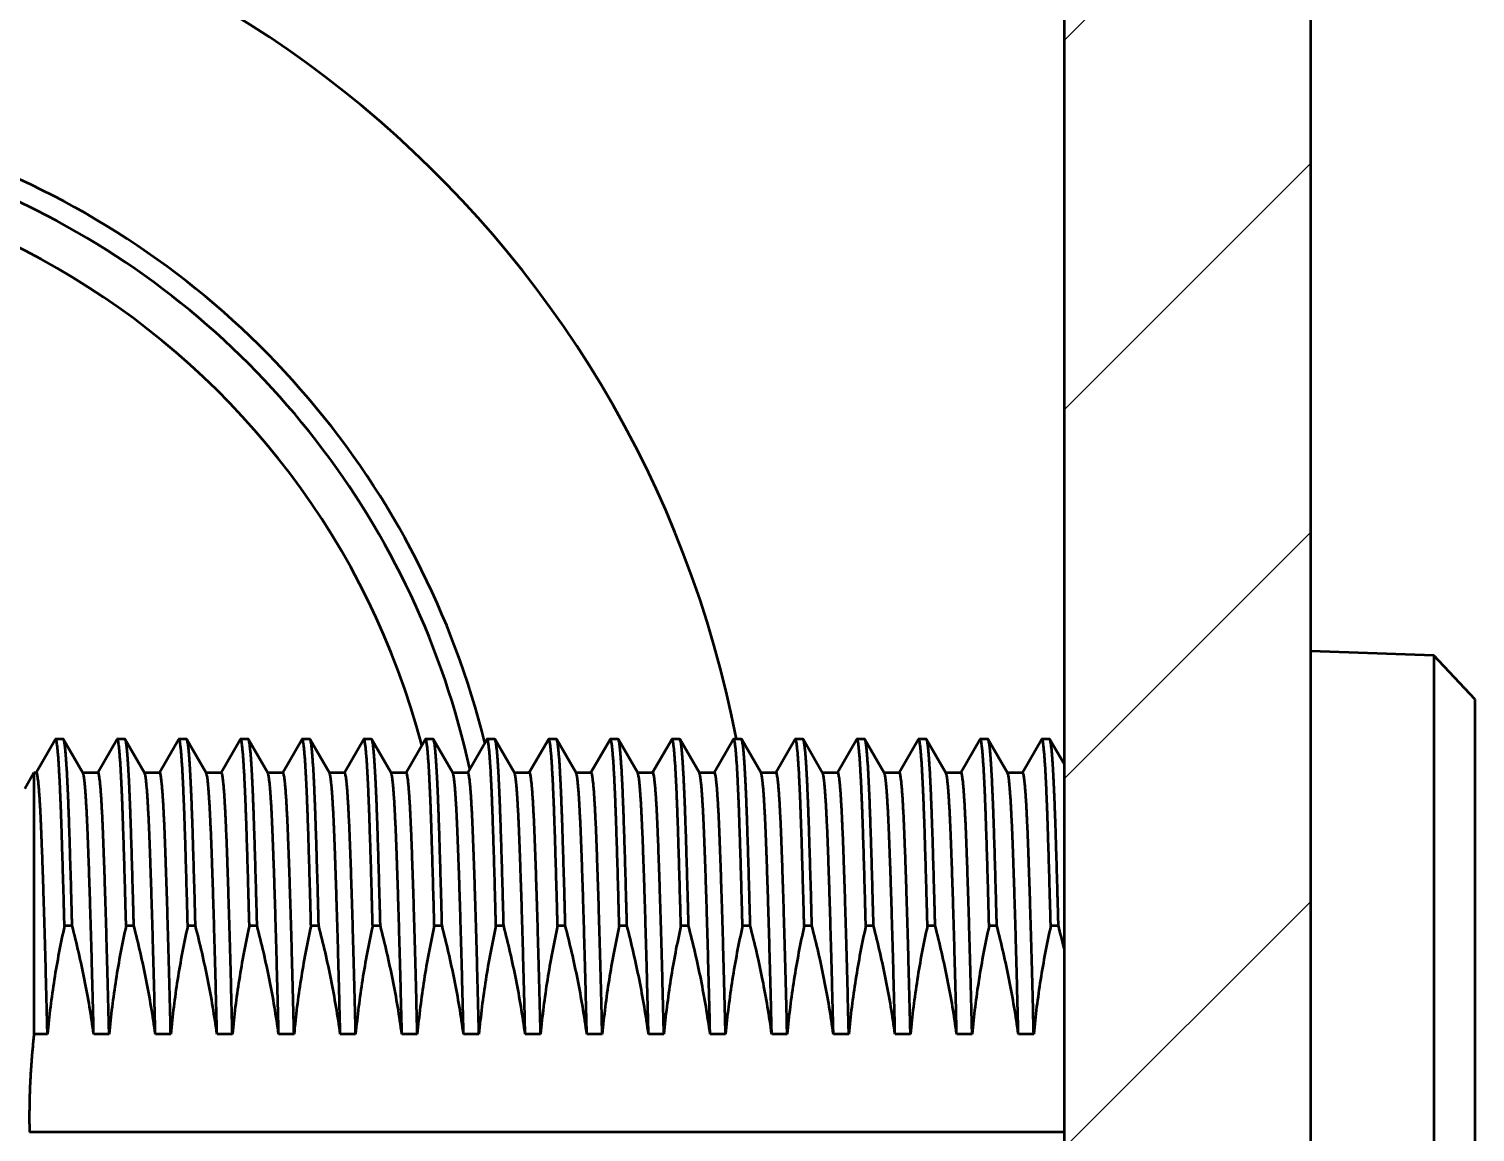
# Model space of a CAD drawing. Header units: millimetres. Extents: x 0 to 841, y 0 to 594.
# Drawn here: x 547.82 to 565.42, y 228.34 to 241.76 of the extents above; entities that cross this region are included whole.
import ezdxf

# ---------------------------------------------------------------- set-up
doc = ezdxf.new("R2010")
doc.units = ezdxf.units.MM
doc.layers.add('Hatch (ISO)', color=7, linetype='Continuous', lineweight=18)
doc.layers.add('Visible (ISO)', color=7, linetype='Continuous', lineweight=50)

msp = doc.modelspace()

# ---------------------------------------------------------------- hatches: boundary and pattern name
at = {"layer": 'Hatch (ISO)'}
h = msp.add_hatch(dxfattribs=at)
h.set_pattern_fill('ANSI31', color=256, scale=25.4, style=0)
h.set_pattern_definition([(45, (0, 0), (-2.245064, 2.245064), [])])
edge = h.paths.add_edge_path()
edge.add_ellipse((416.288, 307.621), major_axis=(-9.758, 2.186), ratio=1, start_angle=270, end_angle=282.6294)
edge.add_line((416.288, 317.621), (382.416, 317.621))
edge.add_ellipse((382.416, 312.621), major_axis=(-5, 0), ratio=1, start_angle=270, end_angle=360)
edge.add_line((377.416, 312.621), (377.416, 210.621))
edge.add_ellipse((382.416, 210.621), major_axis=(0, -5), ratio=1, start_angle=270, end_angle=360)
edge.add_line((382.416, 205.621), (416.288, 205.621))
edge.add_ellipse((416.288, 215.621), major_axis=(10, 0), ratio=1, start_angle=270, end_angle=282.6294)
edge.add_ellipse((445.416, 85.621), major_axis=(120.242, 26.942), ratio=1, start_angle=64.74122, end_angle=90, ccw=False)
edge.add_ellipse((474.544, 215.621), major_axis=(9.758, -2.186), ratio=1, start_angle=270, end_angle=282.6294)
edge.add_line((474.544, 205.621), (558.416, 205.621))
edge.add_ellipse((558.416, 210.621), major_axis=(5, 0), ratio=1, start_angle=270, end_angle=360)
edge.add_line((563.416, 210.621), (563.416, 312.621))
edge.add_ellipse((558.416, 312.621), major_axis=(0, 5), ratio=1, start_angle=270, end_angle=360)
edge.add_line((558.416, 317.621), (474.544, 317.621))
edge.add_ellipse((474.544, 307.621), major_axis=(-10, 0), ratio=1, start_angle=270, end_angle=282.6294)
edge.add_ellipse((445.416, 437.621), major_axis=(-120.242, -26.942), ratio=1, start_angle=64.74122, end_angle=90, ccw=False)
edge = h.paths.add_edge_path(flags=0)
edge.add_line((388.916, 208.621), (388.916, 210.621))
edge.add_ellipse((382.416, 210.621), major_axis=(0, 6.5), ratio=1, start_angle=270, end_angle=363.5049)
edge.add_line((382.019, 217.108), (380.416, 217.108))
edge.add_line((380.416, 217.108), (380.416, 221.814))
edge.add_spline(control_points=[(380.416, 221.814), (380.416, 222.421), (380.5, 223.145), (380.692, 224.324), (380.822, 224.956), (381.036, 226.225), (381.109, 226.863), (381.109, 228.037), (381.036, 228.675), (380.822, 229.944), (380.692, 230.576), (380.5, 231.755), (380.416, 232.479), (380.416, 233.086)], knot_values=[1.346639, 1.346639, 1.346639, 1.346639, 1.528836, 1.528836, 1.705012, 1.705012, 1.881187, 1.881187, 2.057362, 2.057362, 2.233538, 2.233538, 2.415734, 2.415734, 2.415734, 2.415734], degree=3, periodic=0)
edge.add_line((380.416, 233.086), (380.416, 241.621))
edge.add_ellipse((380.416, 244.121), major_axis=(2.5, 0), ratio=1, start_angle=270, end_angle=450)
edge.add_line((380.416, 246.621), (380.416, 276.621))
edge.add_ellipse((380.416, 279.121), major_axis=(2.5, 0), ratio=1, start_angle=270, end_angle=450)
edge.add_line((380.416, 281.621), (380.416, 306.121))
edge.add_line((380.416, 306.121), (382.489, 306.121))
edge.add_ellipse((382.416, 312.621), major_axis=(6.5, 0.073), ratio=1, start_angle=270, end_angle=359.355)
edge.add_line((388.916, 312.621), (388.916, 314.621))
edge.add_line((388.916, 314.621), (416.288, 314.621))
edge.add_ellipse((416.288, 307.621), major_axis=(7, 0), ratio=1, start_angle=77.3706, end_angle=90, ccw=False)
edge.add_ellipse((445.416, 437.621), major_axis=(123.169, -27.598), ratio=1, start_angle=270, end_angle=279.22446)
edge.add_ellipse((445.416, 311.397), major_axis=(-0.223, -7.497), ratio=1, start_angle=270, end_angle=453.4049)
edge.add_ellipse((445.416, 437.621), major_axis=(126.001, 7.497), ratio=1, start_angle=270, end_angle=279.22446)
edge.add_ellipse((474.544, 307.621), major_axis=(6.831, 1.531), ratio=1, start_angle=77.3706, end_angle=90, ccw=False)
edge.add_line((474.544, 314.621), (535.916, 314.621))
edge.add_ellipse((538.416, 314.621), major_axis=(0, -2.5), ratio=1, start_angle=270, end_angle=450)
edge.add_line((540.916, 314.621), (551.918, 314.621))
edge.add_line((551.918, 314.621), (551.918, 312.445))
edge.add_ellipse((558.416, 312.621), major_axis=(0.176, -6.498), ratio=1, start_angle=270, end_angle=359.0971)
edge.add_line((558.489, 306.121), (560.416, 306.121))
edge.add_line((560.416, 306.121), (560.416, 217.108))
edge.add_line((560.416, 217.108), (558.813, 217.108))
edge.add_ellipse((558.416, 210.621), major_axis=(-6.488, 0.397), ratio=1, start_angle=270, end_angle=361.9571)
edge.add_line((551.918, 210.796), (551.918, 208.621))
edge.add_line((551.918, 208.621), (540.916, 208.621))
edge.add_ellipse((538.416, 208.621), major_axis=(0, 2.5), ratio=1, start_angle=270, end_angle=450)
edge.add_line((535.916, 208.621), (474.544, 208.621))
edge.add_ellipse((474.544, 215.621), major_axis=(-7, 0), ratio=1, start_angle=77.3706, end_angle=90, ccw=False)
edge.add_ellipse((445.416, 85.621), major_axis=(-123.169, 27.598), ratio=1, start_angle=270, end_angle=279.22446)
edge.add_ellipse((445.416, 211.844), major_axis=(0.223, 7.497), ratio=1, start_angle=270, end_angle=453.4049)
edge.add_ellipse((445.416, 85.621), major_axis=(-126.001, -7.497), ratio=1, start_angle=270, end_angle=279.22446)
edge.add_ellipse((416.288, 215.621), major_axis=(-6.831, -1.531), ratio=1, start_angle=77.3706, end_angle=90, ccw=False)
edge.add_line((416.288, 208.621), (388.916, 208.621))
edge = h.paths.add_edge_path(flags=0)
edge.add_ellipse((557.666, 211.371), major_axis=(0, 2.172), ratio=1, start_angle=0, end_angle=360)
edge = h.paths.add_edge_path(flags=0)
edge.add_ellipse((557.666, 311.871), major_axis=(0, 2.172), ratio=1, start_angle=0, end_angle=360)
edge = h.paths.add_edge_path(flags=0)
edge.add_ellipse((383.166, 311.871), major_axis=(0, 2.172), ratio=1, start_angle=0, end_angle=360)
edge = h.paths.add_edge_path(flags=0)
edge.add_ellipse((383.166, 211.371), major_axis=(0, 2.172), ratio=1, start_angle=0, end_angle=360)
edge = h.paths.add_edge_path(flags=0)
edge.add_ellipse((445.416, 214.344), major_axis=(0, 2), ratio=1, start_angle=0, end_angle=360)
edge = h.paths.add_edge_path(flags=0)
edge.add_ellipse((445.416, 308.897), major_axis=(0, 2), ratio=1, start_angle=0, end_angle=360)

# ---------------------------------------------------------------- linework, layer by layer
at = {"layer": 'Visible (ISO)'}
for p, q in [((563.416, 210.621), (563.416, 312.621)), ((560.416, 306.121), (560.416, 217.108)), ((564.916, 234.138), (563.416, 234.19)), ((564.916, 234.138), (564.916, 220.103)), ((565.416, 233.602), (564.916, 234.138)), ((565.416, 220.639), (565.416, 233.602)), ((547.909, 232.715), (548.141, 233.117)), ((548.239, 233.121), (548.145, 233.121)), ((548.243, 233.117), (548.478, 232.711)), ((548.659, 232.715), (548.891, 233.117)), ((548.989, 233.121), (548.895, 233.121)), ((548.993, 233.117), (549.228, 232.711)), ((549.409, 232.715), (549.641, 233.117)), ((549.739, 233.121), (549.645, 233.121)), ((549.743, 233.117), (549.978, 232.711)), ((550.159, 232.715), (550.391, 233.117)), ((550.489, 233.121), (550.395, 233.121)), ((550.493, 233.117), (550.728, 232.711)), ((550.909, 232.715), (551.141, 233.117)), ((551.239, 233.121), (551.145, 233.121)), ((551.243, 233.117), (551.478, 232.711)), ((551.659, 232.715), (551.891, 233.117)), ((551.989, 233.121), (551.895, 233.121)), ((551.993, 233.117), (552.228, 232.711)), ((552.409, 232.715), (552.641, 233.117)), ((552.739, 233.121), (552.645, 233.121)), ((552.743, 233.117), (552.978, 232.711)), ((553.159, 232.715), (553.391, 233.117)), ((553.489, 233.121), (553.395, 233.121)), ((553.493, 233.117), (553.728, 232.711)), ((553.909, 232.715), (554.141, 233.117)), ((554.239, 233.121), (554.145, 233.121)), ((554.243, 233.117), (554.478, 232.711)), ((554.659, 232.715), (554.891, 233.117)), ((554.989, 233.121), (554.895, 233.121)), ((554.993, 233.117), (555.228, 232.711)), ((555.409, 232.715), (555.641, 233.117)), ((555.739, 233.121), (555.645, 233.121)), ((555.743, 233.117), (555.978, 232.711)), ((556.159, 232.715), (556.391, 233.117)), ((556.489, 233.121), (556.395, 233.121)), ((556.493, 233.117), (556.728, 232.711)), ((556.909, 232.715), (557.141, 233.117)), ((557.239, 233.121), (557.145, 233.121)), ((557.243, 233.117), (557.478, 232.711)), ((557.659, 232.715), (557.891, 233.117)), ((557.989, 233.121), (557.895, 233.121)), ((557.993, 233.117), (558.228, 232.711)), ((558.409, 232.715), (558.641, 233.117)), ((558.739, 233.121), (558.645, 233.121)), ((558.743, 233.117), (558.978, 232.711)), ((559.159, 232.715), (559.391, 233.117)), ((559.489, 233.121), (559.395, 233.121)), ((559.493, 233.117), (559.728, 232.711)), ((559.909, 232.715), (560.141, 233.117)), ((560.239, 233.121), (560.145, 233.121)), ((560.243, 233.117), (560.416, 232.818)), ((547.77, 232.521), (547.882, 232.715)), ((547.882, 232.715), (547.882, 229.53)), ((547.882, 232.715), (547.911, 232.715)), ((548.476, 232.715), (548.661, 232.715)), ((549.226, 232.715), (549.411, 232.715)), ((549.976, 232.715), (550.161, 232.715)), ((550.726, 232.715), (550.911, 232.715)), ((551.476, 232.715), (551.661, 232.715)), ((552.226, 232.715), (552.411, 232.715)), ((552.976, 232.715), (553.161, 232.715)), ((553.726, 232.715), (553.911, 232.715)), ((554.476, 232.715), (554.661, 232.715)), ((555.226, 232.715), (555.411, 232.715)), ((555.976, 232.715), (556.161, 232.715)), ((556.726, 232.715), (556.911, 232.715)), ((557.476, 232.715), (557.661, 232.715)), ((558.226, 232.715), (558.411, 232.715)), ((558.976, 232.715), (559.161, 232.715)), ((559.726, 232.715), (559.911, 232.715)), ((548.253, 230.851), (548.347, 230.851)), ((549.003, 230.851), (549.097, 230.851)), ((549.753, 230.851), (549.847, 230.851)), ((550.503, 230.851), (550.597, 230.851)), ((551.253, 230.851), (551.347, 230.851)), ((552.003, 230.851), (552.097, 230.851)), ((552.753, 230.851), (552.847, 230.851)), ((553.503, 230.851), (553.597, 230.851)), ((554.253, 230.851), (554.347, 230.851)), ((555.003, 230.851), (555.097, 230.851)), ((555.753, 230.851), (555.847, 230.851)), ((556.503, 230.851), (556.597, 230.851)), ((557.253, 230.851), (557.347, 230.851)), ((558.003, 230.851), (558.097, 230.851)), ((558.753, 230.851), (558.847, 230.851)), ((559.503, 230.851), (559.597, 230.851)), ((560.253, 230.851), (560.347, 230.851)), ((548.046, 229.53), (547.882, 229.53)), ((548.796, 229.53), (548.609, 229.53)), ((549.546, 229.53), (549.359, 229.53)), ((550.296, 229.53), (550.109, 229.53)), ((551.046, 229.53), (550.859, 229.53)), ((551.796, 229.53), (551.609, 229.53)), ((552.546, 229.53), (552.359, 229.53)), ((553.296, 229.53), (553.109, 229.53)), ((554.046, 229.53), (553.859, 229.53)), ((554.796, 229.53), (554.609, 229.53)), ((555.546, 229.53), (555.359, 229.53)), ((556.296, 229.53), (556.109, 229.53)), ((557.046, 229.53), (556.859, 229.53)), ((557.796, 229.53), (557.609, 229.53)), ((558.546, 229.53), (558.359, 229.53)), ((559.296, 229.53), (559.109, 229.53)), ((560.046, 229.53), (559.859, 229.53)), ((560.416, 228.34), (547.827, 228.34))]:
    msp.add_line(p, q, dxfattribs=at)
for radius, start, end in [(13.25, 10.8757, 168.8523), (10.25, 13.8603, 120), (10, 12.3497, 114.2608), (9.5, 14.799, 190.3386)]:
    msp.add_arc((543.416, 230.621), radius, start, end, dxfattribs=at)
for points, weights, knots in [([(548.253, 230.851), (548.232, 231.653), (548.213, 232.198), (548.178, 233.181), (548.141, 233.117)], [0.962660741352, 0.967178132478, 1, 0.942375904992, 0.971996054142], [0.868610789, 0.868610789, 0.868610789, 0.870535714, 0.870535714, 0.873915231, 0.873915231, 0.873915231]), ([(548.347, 230.851), (548.326, 231.653), (548.307, 232.198), (548.274, 233.121), (548.239, 233.121)], [0.962660741352, 0.967178132478, 1, 0.945716536124, 0.968854941756], [0.832896504, 0.832896504, 0.832896504, 0.834821429, 0.834821429, 0.838005026, 0.838005026, 0.838005026]), ([(549.003, 230.851), (548.982, 231.653), (548.963, 232.198), (548.928, 233.181), (548.891, 233.117)], [0.962660741352, 0.967178132478, 1, 0.942375904992, 0.971996054142], [0.832896504, 0.832896504, 0.832896504, 0.834821429, 0.834821429, 0.838200946, 0.838200946, 0.838200946]), ([(549.097, 230.851), (549.076, 231.653), (549.057, 232.198), (549.024, 233.121), (548.989, 233.121)], [0.962660741352, 0.967178132478, 1, 0.945716536124, 0.968854941756], [0.797182218, 0.797182218, 0.797182218, 0.799107143, 0.799107143, 0.80229074, 0.80229074, 0.80229074]), ([(549.753, 230.851), (549.732, 231.653), (549.713, 232.198), (549.678, 233.181), (549.641, 233.117)], [0.962660741352, 0.967178132478, 1, 0.942375904992, 0.971996054142], [0.797182218, 0.797182218, 0.797182218, 0.799107143, 0.799107143, 0.80248666, 0.80248666, 0.80248666]), ([(549.847, 230.851), (549.826, 231.653), (549.807, 232.198), (549.774, 233.121), (549.739, 233.121)], [0.962660741352, 0.967178132478, 1, 0.945716536124, 0.968854941756], [0.761467932, 0.761467932, 0.761467932, 0.763392857, 0.763392857, 0.766576454, 0.766576454, 0.766576454]), ([(550.503, 230.851), (550.482, 231.653), (550.463, 232.198), (550.428, 233.181), (550.391, 233.117)], [0.962660741352, 0.967178132478, 1, 0.942375904992, 0.971996054142], [0.761467932, 0.761467932, 0.761467932, 0.763392857, 0.763392857, 0.766772374, 0.766772374, 0.766772374]), ([(550.597, 230.851), (550.576, 231.653), (550.557, 232.198), (550.524, 233.121), (550.489, 233.121)], [0.962660741352, 0.967178132478, 1, 0.945716536124, 0.968854941756], [0.725753646, 0.725753646, 0.725753646, 0.727678571, 0.727678571, 0.730862168, 0.730862168, 0.730862168]), ([(551.253, 230.851), (551.232, 231.653), (551.213, 232.198), (551.178, 233.181), (551.141, 233.117)], [0.962660741352, 0.967178132478, 1, 0.942375904992, 0.971996054142], [0.725753646, 0.725753646, 0.725753646, 0.727678571, 0.727678571, 0.731058089, 0.731058089, 0.731058089]), ([(551.347, 230.851), (551.326, 231.653), (551.307, 232.198), (551.274, 233.121), (551.239, 233.121)], [0.962660741352, 0.967178132478, 1, 0.945716536124, 0.968854941756], [0.690039361, 0.690039361, 0.690039361, 0.691964286, 0.691964286, 0.695147883, 0.695147883, 0.695147883]), ([(552.003, 230.851), (551.982, 231.653), (551.963, 232.198), (551.928, 233.181), (551.891, 233.117)], [0.962660741352, 0.967178132478, 1, 0.942375904992, 0.971996054142], [0.690039361, 0.690039361, 0.690039361, 0.691964286, 0.691964286, 0.695343803, 0.695343803, 0.695343803]), ([(552.097, 230.851), (552.076, 231.653), (552.057, 232.198), (552.024, 233.121), (551.989, 233.121)], [0.962660741352, 0.967178132478, 1, 0.945716536124, 0.968854941756], [0.654325075, 0.654325075, 0.654325075, 0.65625, 0.65625, 0.659433597, 0.659433597, 0.659433597]), ([(552.753, 230.851), (552.732, 231.653), (552.713, 232.198), (552.678, 233.181), (552.641, 233.117)], [0.962660741352, 0.967178132478, 1, 0.942375904992, 0.971996054142], [0.654325075, 0.654325075, 0.654325075, 0.65625, 0.65625, 0.659629517, 0.659629517, 0.659629517]), ([(552.847, 230.851), (552.826, 231.653), (552.807, 232.198), (552.774, 233.121), (552.739, 233.121)], [0.962660741352, 0.967178132478, 1, 0.945716536124, 0.968854941756], [0.618610789, 0.618610789, 0.618610789, 0.620535714, 0.620535714, 0.623719311, 0.623719311, 0.623719311]), ([(553.503, 230.851), (553.482, 231.653), (553.463, 232.198), (553.428, 233.181), (553.391, 233.117)], [0.962660741352, 0.967178132478, 1, 0.942375904992, 0.971996054142], [0.618610789, 0.618610789, 0.618610789, 0.620535714, 0.620535714, 0.623915231, 0.623915231, 0.623915231]), ([(553.597, 230.851), (553.576, 231.653), (553.557, 232.198), (553.524, 233.121), (553.489, 233.121)], [0.962660741352, 0.967178132478, 1, 0.945716536124, 0.968854941756], [0.582896504, 0.582896504, 0.582896504, 0.584821429, 0.584821429, 0.588005026, 0.588005026, 0.588005026]), ([(554.253, 230.851), (554.232, 231.653), (554.213, 232.198), (554.178, 233.181), (554.141, 233.117)], [0.962660741352, 0.967178132478, 1, 0.942375904992, 0.971996054142], [0.582896504, 0.582896504, 0.582896504, 0.584821429, 0.584821429, 0.588200946, 0.588200946, 0.588200946]), ([(554.347, 230.851), (554.326, 231.653), (554.307, 232.198), (554.274, 233.121), (554.239, 233.121)], [0.962660741352, 0.967178132478, 1, 0.945716536124, 0.968854941756], [0.547182218, 0.547182218, 0.547182218, 0.549107143, 0.549107143, 0.55229074, 0.55229074, 0.55229074]), ([(555.003, 230.851), (554.982, 231.653), (554.963, 232.198), (554.928, 233.181), (554.891, 233.117)], [0.962660741352, 0.967178132478, 1, 0.942375904992, 0.971996054142], [0.547182218, 0.547182218, 0.547182218, 0.549107143, 0.549107143, 0.55248666, 0.55248666, 0.55248666]), ([(555.097, 230.851), (555.076, 231.653), (555.057, 232.198), (555.024, 233.121), (554.989, 233.121)], [0.962660741352, 0.967178132478, 1, 0.945716536124, 0.968854941756], [0.511467932, 0.511467932, 0.511467932, 0.513392857, 0.513392857, 0.516576454, 0.516576454, 0.516576454]), ([(555.753, 230.851), (555.732, 231.653), (555.713, 232.198), (555.678, 233.181), (555.641, 233.117)], [0.962660741352, 0.967178132478, 1, 0.942375904992, 0.971996054142], [0.511467932, 0.511467932, 0.511467932, 0.513392857, 0.513392857, 0.516772374, 0.516772374, 0.516772374]), ([(555.847, 230.851), (555.826, 231.653), (555.807, 232.198), (555.774, 233.121), (555.739, 233.121)], [0.962660741352, 0.967178132478, 1, 0.945716536124, 0.968854941756], [0.475753646, 0.475753646, 0.475753646, 0.477678571, 0.477678571, 0.480862168, 0.480862168, 0.480862168]), ([(556.503, 230.851), (556.482, 231.653), (556.463, 232.198), (556.428, 233.181), (556.391, 233.117)], [0.962660741352, 0.967178132478, 1, 0.942375904992, 0.971996054142], [0.475753646, 0.475753646, 0.475753646, 0.477678571, 0.477678571, 0.481058089, 0.481058089, 0.481058089]), ([(556.597, 230.851), (556.576, 231.653), (556.557, 232.198), (556.524, 233.121), (556.489, 233.121)], [0.962660741352, 0.967178132478, 1, 0.945716536124, 0.968854941756], [0.440039361, 0.440039361, 0.440039361, 0.441964286, 0.441964286, 0.445147883, 0.445147883, 0.445147883]), ([(557.253, 230.851), (557.232, 231.653), (557.213, 232.198), (557.178, 233.181), (557.141, 233.117)], [0.962660741352, 0.967178132478, 1, 0.942375904992, 0.971996054142], [0.440039361, 0.440039361, 0.440039361, 0.441964286, 0.441964286, 0.445343803, 0.445343803, 0.445343803]), ([(557.347, 230.851), (557.326, 231.653), (557.307, 232.198), (557.274, 233.121), (557.239, 233.121)], [0.962660741352, 0.967178132478, 1, 0.945716536124, 0.968854941756], [0.404325075, 0.404325075, 0.404325075, 0.40625, 0.40625, 0.409433597, 0.409433597, 0.409433597]), ([(558.003, 230.851), (557.982, 231.653), (557.963, 232.198), (557.928, 233.181), (557.891, 233.117)], [0.962660741352, 0.967178132478, 1, 0.942375904992, 0.971996054142], [0.404325075, 0.404325075, 0.404325075, 0.40625, 0.40625, 0.409629517, 0.409629517, 0.409629517]), ([(558.097, 230.851), (558.076, 231.653), (558.057, 232.198), (558.024, 233.121), (557.989, 233.121)], [0.962660741352, 0.967178132478, 1, 0.945716536124, 0.968854941756], [0.368610789, 0.368610789, 0.368610789, 0.370535714, 0.370535714, 0.373719311, 0.373719311, 0.373719311]), ([(558.753, 230.851), (558.732, 231.653), (558.713, 232.198), (558.678, 233.181), (558.641, 233.117)], [0.962660741352, 0.967178132478, 1, 0.942375904992, 0.971996054142], [0.368610789, 0.368610789, 0.368610789, 0.370535714, 0.370535714, 0.373915231, 0.373915231, 0.373915231]), ([(558.847, 230.851), (558.826, 231.653), (558.807, 232.198), (558.774, 233.121), (558.739, 233.121)], [0.962660741352, 0.967178132478, 1, 0.945716536124, 0.968854941756], [0.332896504, 0.332896504, 0.332896504, 0.334821429, 0.334821429, 0.338005026, 0.338005026, 0.338005026]), ([(559.503, 230.851), (559.482, 231.653), (559.463, 232.198), (559.428, 233.181), (559.391, 233.117)], [0.962660741352, 0.967178132478, 1, 0.942375904992, 0.971996054142], [0.332896504, 0.332896504, 0.332896504, 0.334821429, 0.334821429, 0.338200946, 0.338200946, 0.338200946]), ([(559.597, 230.851), (559.576, 231.653), (559.557, 232.198), (559.524, 233.121), (559.489, 233.121)], [0.962660741352, 0.967178132478, 1, 0.945716536124, 0.968854941756], [0.297182218, 0.297182218, 0.297182218, 0.299107143, 0.299107143, 0.30229074, 0.30229074, 0.30229074]), ([(560.253, 230.851), (560.232, 231.653), (560.213, 232.198), (560.178, 233.181), (560.141, 233.117)], [0.962660741352, 0.967178132478, 1, 0.942375904992, 0.971996054142], [0.297182218, 0.297182218, 0.297182218, 0.299107143, 0.299107143, 0.30248666, 0.30248666, 0.30248666]), ([(560.347, 230.851), (560.326, 231.653), (560.307, 232.198), (560.274, 233.121), (560.239, 233.121)], [0.962660741352, 0.967178132478, 1, 0.945716536124, 0.968854941756], [0.261467932, 0.261467932, 0.261467932, 0.263392857, 0.263392857, 0.266576454, 0.266576454, 0.266576454]), ([(548.046, 229.53), (548.011, 230.992), (547.978, 231.855), (547.946, 232.715), (547.911, 232.715)], [0.968998828714, 0.945548623307, 1, 0.945716536124, 0.968854941756], [0.86734227, 0.86734227, 0.86734227, 0.870535714, 0.870535714, 0.873719311, 0.873719311, 0.873719311]), ([(548.609, 229.53), (548.574, 230.992), (548.541, 231.855), (548.511, 232.654), (548.478, 232.711)], [0.968998828714, 0.945548623307, 1, 0.94933238823, 0.966115935581], [0.831627984, 0.831627984, 0.831627984, 0.834821429, 0.834821429, 0.837792964, 0.837792964, 0.837792964]), ([(548.796, 229.53), (548.761, 230.992), (548.728, 231.855), (548.696, 232.715), (548.661, 232.715)], [0.968998828714, 0.945548623307, 1, 0.945716536124, 0.968854941756], [0.831627984, 0.831627984, 0.831627984, 0.834821429, 0.834821429, 0.838005026, 0.838005026, 0.838005026]), ([(549.359, 229.53), (549.324, 230.992), (549.291, 231.855), (549.261, 232.654), (549.228, 232.711)], [0.968998828714, 0.945548623307, 1, 0.94933238823, 0.966115935581], [0.795913698, 0.795913698, 0.795913698, 0.799107143, 0.799107143, 0.802078679, 0.802078679, 0.802078679]), ([(549.546, 229.53), (549.511, 230.992), (549.478, 231.855), (549.446, 232.715), (549.411, 232.715)], [0.968998828714, 0.945548623307, 1, 0.945716536124, 0.968854941756], [0.795913698, 0.795913698, 0.795913698, 0.799107143, 0.799107143, 0.80229074, 0.80229074, 0.80229074]), ([(550.109, 229.53), (550.074, 230.992), (550.041, 231.855), (550.011, 232.654), (549.978, 232.711)], [0.968998828714, 0.945548623307, 1, 0.94933238823, 0.966115935581], [0.760199412, 0.760199412, 0.760199412, 0.763392857, 0.763392857, 0.766364393, 0.766364393, 0.766364393]), ([(550.296, 229.53), (550.261, 230.992), (550.228, 231.855), (550.196, 232.715), (550.161, 232.715)], [0.968998828714, 0.945548623307, 1, 0.945716536124, 0.968854941756], [0.760199412, 0.760199412, 0.760199412, 0.763392857, 0.763392857, 0.766576454, 0.766576454, 0.766576454]), ([(550.859, 229.53), (550.824, 230.992), (550.791, 231.855), (550.761, 232.654), (550.728, 232.711)], [0.968998828714, 0.945548623307, 1, 0.94933238823, 0.966115935581], [0.724485127, 0.724485127, 0.724485127, 0.727678571, 0.727678571, 0.730650107, 0.730650107, 0.730650107]), ([(551.046, 229.53), (551.011, 230.992), (550.978, 231.855), (550.946, 232.715), (550.911, 232.715)], [0.968998828714, 0.945548623307, 1, 0.945716536124, 0.968854941756], [0.724485127, 0.724485127, 0.724485127, 0.727678571, 0.727678571, 0.730862168, 0.730862168, 0.730862168]), ([(551.609, 229.53), (551.574, 230.992), (551.541, 231.855), (551.511, 232.654), (551.478, 232.711)], [0.968998828714, 0.945548623307, 1, 0.94933238823, 0.966115935581], [0.688770841, 0.688770841, 0.688770841, 0.691964286, 0.691964286, 0.694935822, 0.694935822, 0.694935822]), ([(551.796, 229.53), (551.761, 230.992), (551.728, 231.855), (551.696, 232.715), (551.661, 232.715)], [0.968998828714, 0.945548623307, 1, 0.945716536124, 0.968854941756], [0.688770841, 0.688770841, 0.688770841, 0.691964286, 0.691964286, 0.695147883, 0.695147883, 0.695147883]), ([(552.359, 229.53), (552.324, 230.992), (552.291, 231.855), (552.261, 232.654), (552.228, 232.711)], [0.968998828714, 0.945548623307, 1, 0.94933238823, 0.966115935581], [0.653056555, 0.653056555, 0.653056555, 0.65625, 0.65625, 0.659221536, 0.659221536, 0.659221536]), ([(552.546, 229.53), (552.511, 230.992), (552.478, 231.855), (552.446, 232.715), (552.411, 232.715)], [0.968998828714, 0.945548623307, 1, 0.945716536124, 0.968854941756], [0.653056555, 0.653056555, 0.653056555, 0.65625, 0.65625, 0.659433597, 0.659433597, 0.659433597]), ([(553.109, 229.53), (553.074, 230.992), (553.041, 231.855), (553.011, 232.654), (552.978, 232.711)], [0.968998828714, 0.945548623307, 1, 0.94933238823, 0.966115935581], [0.61734227, 0.61734227, 0.61734227, 0.620535714, 0.620535714, 0.62350725, 0.62350725, 0.62350725]), ([(553.296, 229.53), (553.261, 230.992), (553.228, 231.855), (553.196, 232.715), (553.161, 232.715)], [0.968998828714, 0.945548623307, 1, 0.945716536124, 0.968854941756], [0.61734227, 0.61734227, 0.61734227, 0.620535714, 0.620535714, 0.623719311, 0.623719311, 0.623719311]), ([(553.859, 229.53), (553.824, 230.992), (553.791, 231.855), (553.761, 232.654), (553.728, 232.711)], [0.968998828714, 0.945548623307, 1, 0.94933238823, 0.966115935581], [0.581627984, 0.581627984, 0.581627984, 0.584821429, 0.584821429, 0.587792964, 0.587792964, 0.587792964]), ([(554.046, 229.53), (554.011, 230.992), (553.978, 231.855), (553.946, 232.715), (553.911, 232.715)], [0.968998828714, 0.945548623307, 1, 0.945716536124, 0.968854941756], [0.581627984, 0.581627984, 0.581627984, 0.584821429, 0.584821429, 0.588005026, 0.588005026, 0.588005026]), ([(554.609, 229.53), (554.574, 230.992), (554.541, 231.855), (554.511, 232.654), (554.478, 232.711)], [0.968998828714, 0.945548623307, 1, 0.94933238823, 0.966115935581], [0.545913698, 0.545913698, 0.545913698, 0.549107143, 0.549107143, 0.552078679, 0.552078679, 0.552078679]), ([(554.796, 229.53), (554.761, 230.992), (554.728, 231.855), (554.696, 232.715), (554.661, 232.715)], [0.968998828714, 0.945548623307, 1, 0.945716536124, 0.968854941756], [0.545913698, 0.545913698, 0.545913698, 0.549107143, 0.549107143, 0.55229074, 0.55229074, 0.55229074]), ([(555.359, 229.53), (555.324, 230.992), (555.291, 231.855), (555.261, 232.654), (555.228, 232.711)], [0.968998828714, 0.945548623307, 1, 0.94933238823, 0.966115935581], [0.510199412, 0.510199412, 0.510199412, 0.513392857, 0.513392857, 0.516364393, 0.516364393, 0.516364393]), ([(555.546, 229.53), (555.511, 230.992), (555.478, 231.855), (555.446, 232.715), (555.411, 232.715)], [0.968998828714, 0.945548623307, 1, 0.945716536124, 0.968854941756], [0.510199412, 0.510199412, 0.510199412, 0.513392857, 0.513392857, 0.516576454, 0.516576454, 0.516576454]), ([(556.109, 229.53), (556.074, 230.992), (556.041, 231.855), (556.011, 232.654), (555.978, 232.711)], [0.968998828714, 0.945548623307, 1, 0.94933238823, 0.966115935581], [0.474485127, 0.474485127, 0.474485127, 0.477678571, 0.477678571, 0.480650107, 0.480650107, 0.480650107]), ([(556.296, 229.53), (556.261, 230.992), (556.228, 231.855), (556.196, 232.715), (556.161, 232.715)], [0.968998828714, 0.945548623307, 1, 0.945716536124, 0.968854941756], [0.474485127, 0.474485127, 0.474485127, 0.477678571, 0.477678571, 0.480862168, 0.480862168, 0.480862168]), ([(556.859, 229.53), (556.824, 230.992), (556.791, 231.855), (556.761, 232.654), (556.728, 232.711)], [0.968998828714, 0.945548623307, 1, 0.94933238823, 0.966115935581], [0.438770841, 0.438770841, 0.438770841, 0.441964286, 0.441964286, 0.444935822, 0.444935822, 0.444935822]), ([(557.046, 229.53), (557.011, 230.992), (556.978, 231.855), (556.946, 232.715), (556.911, 232.715)], [0.968998828714, 0.945548623307, 1, 0.945716536124, 0.968854941756], [0.438770841, 0.438770841, 0.438770841, 0.441964286, 0.441964286, 0.445147883, 0.445147883, 0.445147883]), ([(557.609, 229.53), (557.574, 230.992), (557.541, 231.855), (557.511, 232.654), (557.478, 232.711)], [0.968998828714, 0.945548623307, 1, 0.94933238823, 0.966115935581], [0.403056555, 0.403056555, 0.403056555, 0.40625, 0.40625, 0.409221536, 0.409221536, 0.409221536]), ([(557.796, 229.53), (557.761, 230.992), (557.728, 231.855), (557.696, 232.715), (557.661, 232.715)], [0.968998828714, 0.945548623307, 1, 0.945716536124, 0.968854941756], [0.403056555, 0.403056555, 0.403056555, 0.40625, 0.40625, 0.409433597, 0.409433597, 0.409433597]), ([(558.359, 229.53), (558.324, 230.992), (558.291, 231.855), (558.261, 232.654), (558.228, 232.711)], [0.968998828714, 0.945548623307, 1, 0.94933238823, 0.966115935581], [0.36734227, 0.36734227, 0.36734227, 0.370535714, 0.370535714, 0.37350725, 0.37350725, 0.37350725]), ([(558.546, 229.53), (558.511, 230.992), (558.478, 231.855), (558.446, 232.715), (558.411, 232.715)], [0.968998828714, 0.945548623307, 1, 0.945716536124, 0.968854941756], [0.36734227, 0.36734227, 0.36734227, 0.370535714, 0.370535714, 0.373719311, 0.373719311, 0.373719311]), ([(559.109, 229.53), (559.074, 230.992), (559.041, 231.855), (559.011, 232.654), (558.978, 232.711)], [0.968998828714, 0.945548623307, 1, 0.94933238823, 0.966115935581], [0.331627984, 0.331627984, 0.331627984, 0.334821429, 0.334821429, 0.337792964, 0.337792964, 0.337792964]), ([(559.296, 229.53), (559.261, 230.992), (559.228, 231.855), (559.196, 232.715), (559.161, 232.715)], [0.968998828714, 0.945548623307, 1, 0.945716536124, 0.968854941756], [0.331627984, 0.331627984, 0.331627984, 0.334821429, 0.334821429, 0.338005026, 0.338005026, 0.338005026]), ([(559.859, 229.53), (559.824, 230.992), (559.791, 231.855), (559.761, 232.654), (559.728, 232.711)], [0.968998828714, 0.945548623307, 1, 0.94933238823, 0.966115935581], [0.295913698, 0.295913698, 0.295913698, 0.299107143, 0.299107143, 0.302078679, 0.302078679, 0.302078679]), ([(560.046, 229.53), (560.011, 230.992), (559.978, 231.855), (559.946, 232.715), (559.911, 232.715)], [0.968998828714, 0.945548623307, 1, 0.945716536124, 0.968854941756], [0.295913698, 0.295913698, 0.295913698, 0.299107143, 0.299107143, 0.30229074, 0.30229074, 0.30229074])]:
    msp.add_rational_spline(points, weights, degree=2, knots=knots, dxfattribs=at)
for points, knots in [([(548.253, 230.851), (548.205, 230.633), (548.163, 230.414), (548.094, 229.973), (548.066, 229.752), (548.046, 229.53)], [-0.1383794, -0.1383794, -0.1383794, -0.1383794, -0.0692014, -0.0692014, 0, 0, 0, 0]), ([(548.609, 229.53), (548.579, 229.753), (548.542, 229.974), (548.454, 230.414), (548.403, 230.633), (548.347, 230.851)], [-0.1392069, -0.1392069, -0.1392069, -0.1392069, -0.0696465, -0.0696465, 0, 0, 0, 0]), ([(549.003, 230.851), (548.955, 230.633), (548.913, 230.414), (548.844, 229.973), (548.816, 229.752), (548.796, 229.53)], [-0.1383794, -0.1383794, -0.1383794, -0.1383794, -0.0692014, -0.0692014, 0, 0, 0, 0]), ([(549.359, 229.53), (549.329, 229.753), (549.292, 229.974), (549.204, 230.414), (549.153, 230.633), (549.097, 230.851)], [-0.1392069, -0.1392069, -0.1392069, -0.1392069, -0.0696465, -0.0696465, 0, 0, 0, 0]), ([(549.753, 230.851), (549.705, 230.633), (549.663, 230.414), (549.594, 229.973), (549.566, 229.752), (549.546, 229.53)], [-0.1383794, -0.1383794, -0.1383794, -0.1383794, -0.0692014, -0.0692014, 0, 0, 0, 0]), ([(550.109, 229.53), (550.079, 229.753), (550.042, 229.974), (549.954, 230.414), (549.903, 230.633), (549.847, 230.851)], [-0.1392069, -0.1392069, -0.1392069, -0.1392069, -0.0696465, -0.0696465, 0, 0, 0, 0]), ([(550.503, 230.851), (550.455, 230.633), (550.413, 230.414), (550.344, 229.973), (550.316, 229.752), (550.296, 229.53)], [-0.1383794, -0.1383794, -0.1383794, -0.1383794, -0.0692014, -0.0692014, 0, 0, 0, 0]), ([(550.859, 229.53), (550.829, 229.753), (550.792, 229.974), (550.704, 230.414), (550.653, 230.633), (550.597, 230.851)], [-0.1392069, -0.1392069, -0.1392069, -0.1392069, -0.0696465, -0.0696465, 0, 0, 0, 0]), ([(551.253, 230.851), (551.205, 230.633), (551.163, 230.414), (551.094, 229.973), (551.066, 229.752), (551.046, 229.53)], [-0.1383794, -0.1383794, -0.1383794, -0.1383794, -0.0692014, -0.0692014, 0, 0, 0, 0]), ([(551.609, 229.53), (551.579, 229.753), (551.542, 229.974), (551.454, 230.414), (551.403, 230.633), (551.347, 230.851)], [-0.1392069, -0.1392069, -0.1392069, -0.1392069, -0.0696465, -0.0696465, 0, 0, 0, 0]), ([(552.003, 230.851), (551.955, 230.633), (551.913, 230.414), (551.844, 229.973), (551.816, 229.752), (551.796, 229.53)], [-0.1383794, -0.1383794, -0.1383794, -0.1383794, -0.0692014, -0.0692014, 0, 0, 0, 0]), ([(552.359, 229.53), (552.329, 229.753), (552.292, 229.974), (552.204, 230.414), (552.153, 230.633), (552.097, 230.851)], [-0.1392069, -0.1392069, -0.1392069, -0.1392069, -0.0696465, -0.0696465, 0, 0, 0, 0]), ([(552.753, 230.851), (552.705, 230.633), (552.663, 230.414), (552.594, 229.973), (552.566, 229.752), (552.546, 229.53)], [-0.1383794, -0.1383794, -0.1383794, -0.1383794, -0.0692014, -0.0692014, 0, 0, 0, 0]), ([(553.109, 229.53), (553.079, 229.753), (553.042, 229.974), (552.954, 230.414), (552.903, 230.633), (552.847, 230.851)], [-0.1392069, -0.1392069, -0.1392069, -0.1392069, -0.0696465, -0.0696465, 0, 0, 0, 0]), ([(553.503, 230.851), (553.455, 230.633), (553.413, 230.414), (553.344, 229.973), (553.316, 229.752), (553.296, 229.53)], [-0.1383794, -0.1383794, -0.1383794, -0.1383794, -0.0692014, -0.0692014, 0, 0, 0, 0]), ([(553.859, 229.53), (553.829, 229.753), (553.792, 229.974), (553.704, 230.414), (553.653, 230.633), (553.597, 230.851)], [-0.1392069, -0.1392069, -0.1392069, -0.1392069, -0.0696465, -0.0696465, 0, 0, 0, 0]), ([(554.253, 230.851), (554.205, 230.633), (554.163, 230.414), (554.094, 229.973), (554.066, 229.752), (554.046, 229.53)], [-0.1383794, -0.1383794, -0.1383794, -0.1383794, -0.0692014, -0.0692014, 0, 0, 0, 0]), ([(554.609, 229.53), (554.579, 229.753), (554.542, 229.974), (554.454, 230.414), (554.403, 230.633), (554.347, 230.851)], [-0.1392069, -0.1392069, -0.1392069, -0.1392069, -0.0696465, -0.0696465, 0, 0, 0, 0]), ([(555.003, 230.851), (554.955, 230.633), (554.913, 230.414), (554.844, 229.973), (554.816, 229.752), (554.796, 229.53)], [-0.1383794, -0.1383794, -0.1383794, -0.1383794, -0.0692014, -0.0692014, 0, 0, 0, 0]), ([(555.359, 229.53), (555.329, 229.753), (555.292, 229.974), (555.204, 230.414), (555.153, 230.633), (555.097, 230.851)], [-0.1392069, -0.1392069, -0.1392069, -0.1392069, -0.0696465, -0.0696465, 0, 0, 0, 0]), ([(555.753, 230.851), (555.705, 230.633), (555.663, 230.414), (555.594, 229.973), (555.566, 229.752), (555.546, 229.53)], [-0.1383794, -0.1383794, -0.1383794, -0.1383794, -0.0692014, -0.0692014, 0, 0, 0, 0]), ([(556.109, 229.53), (556.079, 229.753), (556.042, 229.974), (555.954, 230.414), (555.903, 230.633), (555.847, 230.851)], [-0.1392069, -0.1392069, -0.1392069, -0.1392069, -0.0696465, -0.0696465, 0, 0, 0, 0]), ([(556.503, 230.851), (556.455, 230.633), (556.413, 230.414), (556.344, 229.973), (556.316, 229.752), (556.296, 229.53)], [-0.1383794, -0.1383794, -0.1383794, -0.1383794, -0.0692014, -0.0692014, 0, 0, 0, 0]), ([(556.859, 229.53), (556.829, 229.753), (556.792, 229.974), (556.704, 230.414), (556.653, 230.633), (556.597, 230.851)], [-0.1392069, -0.1392069, -0.1392069, -0.1392069, -0.0696465, -0.0696465, 0, 0, 0, 0]), ([(557.253, 230.851), (557.205, 230.633), (557.163, 230.414), (557.094, 229.973), (557.066, 229.752), (557.046, 229.53)], [-0.1383794, -0.1383794, -0.1383794, -0.1383794, -0.0692014, -0.0692014, 0, 0, 0, 0]), ([(557.609, 229.53), (557.579, 229.753), (557.542, 229.974), (557.454, 230.414), (557.403, 230.633), (557.347, 230.851)], [-0.1392069, -0.1392069, -0.1392069, -0.1392069, -0.0696465, -0.0696465, 0, 0, 0, 0]), ([(558.003, 230.851), (557.955, 230.633), (557.913, 230.414), (557.844, 229.973), (557.816, 229.752), (557.796, 229.53)], [-0.1383794, -0.1383794, -0.1383794, -0.1383794, -0.0692014, -0.0692014, 0, 0, 0, 0]), ([(558.359, 229.53), (558.329, 229.753), (558.292, 229.974), (558.204, 230.414), (558.153, 230.633), (558.097, 230.851)], [-0.1392069, -0.1392069, -0.1392069, -0.1392069, -0.0696465, -0.0696465, 0, 0, 0, 0]), ([(558.753, 230.851), (558.705, 230.633), (558.663, 230.414), (558.594, 229.973), (558.566, 229.752), (558.546, 229.53)], [-0.1383794, -0.1383794, -0.1383794, -0.1383794, -0.0692014, -0.0692014, 0, 0, 0, 0]), ([(559.109, 229.53), (559.079, 229.753), (559.042, 229.974), (558.954, 230.414), (558.903, 230.633), (558.847, 230.851)], [-0.1392069, -0.1392069, -0.1392069, -0.1392069, -0.0696465, -0.0696465, 0, 0, 0, 0]), ([(559.503, 230.851), (559.455, 230.633), (559.413, 230.414), (559.344, 229.973), (559.316, 229.752), (559.296, 229.53)], [-0.1383794, -0.1383794, -0.1383794, -0.1383794, -0.0692014, -0.0692014, 0, 0, 0, 0]), ([(559.859, 229.53), (559.829, 229.753), (559.792, 229.974), (559.704, 230.414), (559.653, 230.633), (559.597, 230.851)], [-0.1392069, -0.1392069, -0.1392069, -0.1392069, -0.0696465, -0.0696465, 0, 0, 0, 0]), ([(560.253, 230.851), (560.205, 230.633), (560.163, 230.414), (560.094, 229.973), (560.066, 229.752), (560.046, 229.53)], [-0.1383794, -0.1383794, -0.1383794, -0.1383794, -0.0692014, -0.0692014, 0, 0, 0, 0])]:
    msp.add_open_spline(points, degree=3, knots=knots, dxfattribs=at)
msp.add_open_spline([(560.416, 230.571), (560.394, 230.664), (560.371, 230.758), (560.347, 230.851)], degree=3, dxfattribs=at)
msp.add_rational_spline([(547.882, 229.53), (547.815, 228.93), (547.827, 228.34)], [3.44018333656, 3.47634071779, 3.46960605098], degree=2, dxfattribs=at)

doc.saveas('drawing.dxf')
